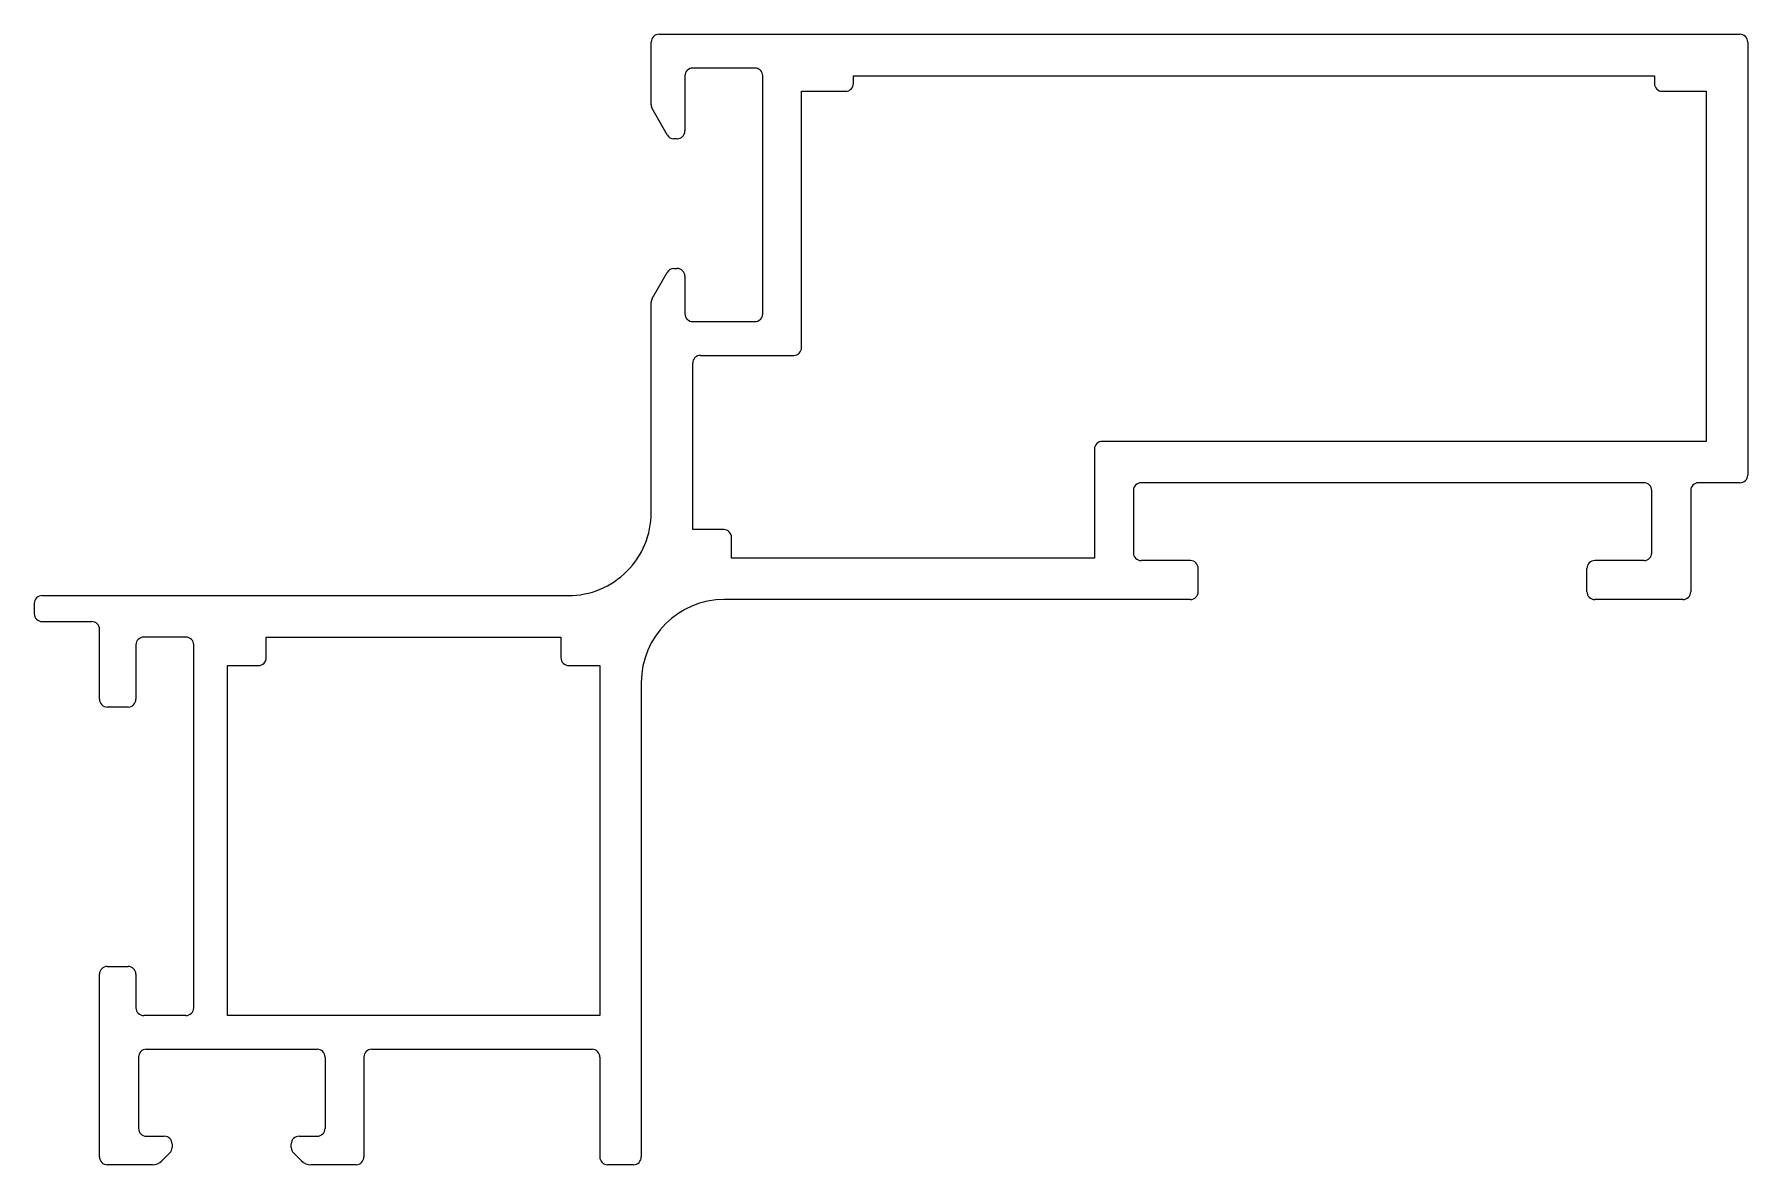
# Model space of a CAD drawing. Extents: x 2384 to 2450.1, y 1551.6 to 1595.2.
import ezdxf

# ---------------------------------------------------------------- set-up
doc = ezdxf.new("R2010")
doc.units = 0
doc.layers.get('0').update_dxf_attribs({"linetype": 'CONTINUOUS'})

msp = doc.modelspace()

# ---------------------------------------------------------------- linework, layer by layer
at = {"color": 0}
for p, q in [((2408.08, 1595.218), (2449.779, 1595.219)), ((2407.78, 1592.498), (2407.78, 1594.918)), ((2450.079, 1594.919), (2450.079, 1578.219)), ((2411.78, 1593.918), (2409.38, 1593.918)), ((2409.08, 1593.618), (2409.08, 1591.489)), ((2412.08, 1584.435), (2412.08, 1593.618)), ((2413.58, 1593.019), (2415.28, 1593.019)), ((2413.58, 1583.135), (2413.58, 1593.019)), ((2415.58, 1593.618), (2446.479, 1593.619)), ((2415.58, 1593.319), (2415.58, 1593.618)), ((2446.479, 1593.619), (2446.479, 1593.319)), ((2446.779, 1593.019), (2448.479, 1593.019)), ((2448.479, 1593.019), (2448.479, 1579.519)), ((2408.393, 1591.34), (2407.819, 1592.35)), ((2408.78, 1591.189), (2408.654, 1591.189)), ((2407.819, 1585.028), (2408.393, 1586.037)), ((2408.654, 1586.189), (2408.78, 1586.189)), ((2409.08, 1585.889), (2409.08, 1584.435)), ((2407.78, 1576.769), (2407.78, 1584.879)), ((2409.38, 1584.135), (2411.78, 1584.135)), ((2409.38, 1576.116), (2409.38, 1582.535)), ((2409.68, 1582.835), (2413.28, 1582.835)), ((2424.88, 1579.218), (2424.88, 1575.019)), ((2448.479, 1579.519), (2425.18, 1579.518)), ((2446.079, 1577.919), (2426.679, 1577.919)), ((2449.779, 1577.919), (2448.179, 1577.919)), ((2426.379, 1577.619), (2426.379, 1575.219)), ((2446.379, 1575.219), (2446.379, 1577.619)), ((2447.879, 1577.619), (2447.879, 1573.719)), ((2410.58, 1576.116), (2409.38, 1576.116)), ((2410.88, 1575.019), (2410.88, 1575.816)), ((2424.88, 1575.019), (2410.88, 1575.019)), ((2428.579, 1574.919), (2426.679, 1574.919)), ((2428.879, 1573.719), (2428.879, 1574.619)), ((2443.879, 1573.719), (2443.879, 1574.619)), ((2446.079, 1574.919), (2444.179, 1574.919)), ((2383.979, 1573.269), (2383.979, 1572.869)), ((2384.279, 1573.569), (2404.579, 1573.569)), ((2428.579, 1573.419), (2410.597, 1573.419)), ((2447.579, 1573.419), (2444.179, 1573.419)), ((2384.279, 1572.569), (2386.196, 1572.569)), ((2386.496, 1569.571), (2386.496, 1572.269)), ((2389.831, 1571.969), (2388.201, 1571.969)), ((2392.931, 1571.172), (2392.931, 1571.969)), ((2392.931, 1571.969), (2404.297, 1571.969)), ((2404.297, 1571.969), (2404.297, 1571.172)), ((2387.901, 1571.669), (2387.901, 1569.571)), ((2390.131, 1557.672), (2390.131, 1571.669)), ((2391.431, 1570.872), (2392.631, 1570.872)), ((2391.431, 1557.372), (2391.431, 1570.872)), ((2404.597, 1570.872), (2405.797, 1570.872)), ((2405.797, 1570.872), (2405.797, 1557.372)), ((2407.397, 1570.219), (2407.397, 1551.919)), ((2387.601, 1569.271), (2386.796, 1569.271)), ((2386.496, 1551.919), (2386.496, 1558.967)), ((2386.796, 1559.267), (2387.601, 1559.267)), ((2387.901, 1558.967), (2387.901, 1557.672)), ((2389.831, 1557.372), (2388.201, 1557.372)), ((2405.797, 1557.372), (2391.431, 1557.372)), ((2388.301, 1556.072), (2394.896, 1556.072)), ((2396.996, 1556.072), (2405.497, 1556.072)), ((2388.001, 1555.772), (2388.001, 1553.019)), ((2395.196, 1555.772), (2395.196, 1553.019)), ((2396.696, 1555.772), (2396.696, 1551.919)), ((2405.797, 1555.772), (2405.797, 1551.919)), ((2388.301, 1552.719), (2388.996, 1552.719)), ((2394.196, 1552.719), (2394.896, 1552.719)), ((2389.208, 1552.075), (2388.898, 1551.765)), ((2389.296, 1552.419), (2389.296, 1552.287)), ((2393.896, 1552.287), (2393.896, 1552.419)), ((2394.294, 1551.765), (2393.984, 1552.075)), ((2388.544, 1551.619), (2386.796, 1551.619)), ((2396.396, 1551.619), (2394.647, 1551.619)), ((2407.097, 1551.619), (2406.097, 1551.619))]:
    msp.add_line(p, q, dxfattribs=at)
for centre, radius, start, end in [((2408.08, 1594.918), 0.3, 90, 180), ((2449.779, 1594.919), 0.3, 0, 90.00119), ((2409.38, 1593.618), 0.3, 90, 180), ((2411.78, 1593.618), 0.3, 0, 90), ((2415.28, 1593.319), 0.3, 270, 0), ((2446.779, 1593.319), 0.3, 180, 270), ((2408.08, 1592.498), 0.3, 180, 209.64445), ((2408.654, 1591.489), 0.3, 209.64445, 270), ((2408.78, 1591.489), 0.3, 270, 0), ((2408.654, 1585.889), 0.3, 90, 150.35555), ((2408.78, 1585.889), 0.3, 0, 90), ((2408.08, 1584.879), 0.3, 150.35555, 180), ((2409.38, 1584.435), 0.3, 180, 270), ((2411.78, 1584.435), 0.3, 270, 0), ((2413.28, 1583.135), 0.3, 270, 0), ((2409.68, 1582.535), 0.3, 90, 180), ((2425.18, 1579.218), 0.3, 90.00149, 179.99995), ((2426.679, 1577.619), 0.3, 90, 180), ((2446.079, 1577.619), 0.3, 0, 90), ((2448.179, 1577.619), 0.3, 90, 180), ((2449.779, 1578.219), 0.3, 270, 0), ((2404.58, 1576.769), 3.2, 269.99926, 0), ((2410.58, 1575.816), 0.3, 0, 90), ((2426.679, 1575.219), 0.3, 180, 270), ((2446.079, 1575.219), 0.3, 270, 0), ((2428.579, 1574.619), 0.3, 0, 90), ((2444.179, 1574.619), 0.3, 90, 180), ((2384.279, 1573.269), 0.3, 90, 180), ((2410.597, 1570.219), 3.2, 90, 180), ((2428.579, 1573.719), 0.3, 270, 0), ((2444.179, 1573.719), 0.3, 180, 270), ((2447.579, 1573.719), 0.3, 270, 0), ((2384.279, 1572.869), 0.3, 180, 270), ((2386.196, 1572.269), 0.3, 0, 90), ((2388.201, 1571.669), 0.3, 90, 180), ((2389.831, 1571.669), 0.3, 0, 90), ((2392.631, 1571.172), 0.3, 270, 0), ((2404.597, 1571.172), 0.3, 180, 270), ((2386.796, 1569.571), 0.3, 180, 270), ((2387.601, 1569.571), 0.3, 270, 0), ((2386.796, 1558.967), 0.3, 90, 180), ((2387.601, 1558.967), 0.3, 0, 90), ((2388.201, 1557.672), 0.3, 180, 270), ((2389.831, 1557.672), 0.3, 270, 0), ((2388.301, 1555.772), 0.3, 90, 180), ((2394.896, 1555.772), 0.3, 0, 90), ((2396.996, 1555.772), 0.3, 90, 180), ((2405.497, 1555.772), 0.3, 0, 90), ((2388.301, 1553.019), 0.3, 180, 270), ((2388.996, 1552.419), 0.3, 0, 90), ((2394.196, 1552.419), 0.3, 90, 180), ((2394.896, 1553.019), 0.3, 270, 0), ((2388.996, 1552.287), 0.3, 315, 0), ((2394.196, 1552.287), 0.3, 180, 225), ((2386.796, 1551.919), 0.3, 180, 270), ((2388.544, 1552.119), 0.5, 270, 315), ((2394.647, 1552.119), 0.5, 225, 270), ((2396.396, 1551.919), 0.3, 270, 0), ((2406.097, 1551.919), 0.3, 180, 270), ((2407.097, 1551.919), 0.3, 270, 0)]:
    msp.add_arc(centre, radius, start, end, dxfattribs=at)

doc.saveas('drawing.dxf')
